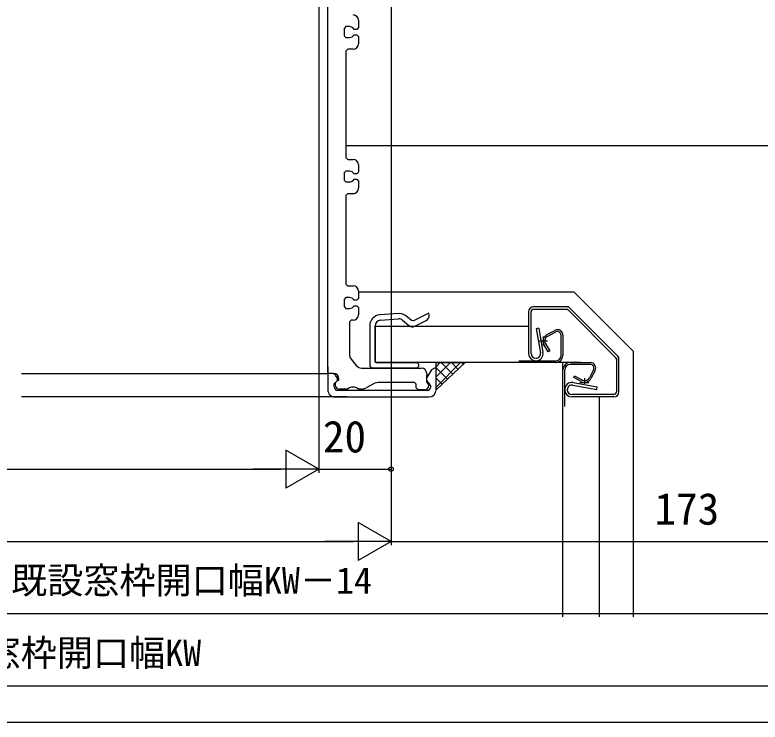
# Model space of a CAD drawing. Units: millimetres, scale not verified. Extents: x -525 to 525, y -783 to 778.
# Drawn here: x -8.1 to 198.2, y -782.8 to -587.1 of the extents above; entities that cross this region are included whole.
import ezdxf
from ezdxf.enums import TextEntityAlignment as Align

# ---------------------------------------------------------------- set-up
doc = ezdxf.new("R2010")
doc.units = ezdxf.units.MM
doc.header["$LTSCALE"] = 4
for name, color, linetype in [('0-2_YKK_11', 7, 'Continuous'), ('0-4_YKK_12', 2, 'Continuous'), ('0-6_YKK_D', 6, 'Continuous'), ('0-7_YKK_ZWAK', 7, 'Continuous'), ('0-8_YSS_K', 3, 'Continuous')]:
    doc.layers.add(name, color=color, linetype=linetype)
doc.styles.add('ＭＳ ゴシック', font='')
doc.styles.get('ＭＳ ゴシック').set_extended_font_data('MS Gothic')

msp = doc.modelspace()

# ---------------------------------------------------------------- linework, layer by layer
at = {"layer": '0-2_YKK_11'}
for p, q in [((98.047, -669.71), (92.88, -670.093)), ((92.991, -671.588), (98.123, -671.209)), ((99.198, -671.557), (100.936, -673.017)), ((102.564, -673.214), (105.766, -671.664)), ((90.102, -673.084), (90.102, -684.302)), ((91.602, -673.572), (91.602, -674.938)), ((84.964, -682.357), (86.401, -684.081)), ((87.937, -684.801), (104.4, -684.802)), ((103.202, -684.802), (90.602, -684.802)), ((102.484, -683.302), (91.602, -683.302)), ((93.902, -683.302), (103.202, -683.302)), ((103.602, -684.402), (103.202, -684.802)), ((81.154, -688.246), (80.8, -688.6)), ((81.183, -687.571), (81.21, -687.606)), ((84, -690.6), (81.705, -690.6)), ((87.774, -690.6), (87, -690.6)), ((105.2, -691.002), (93.5, -691.001)), ((83.8, -692.8), (80.5, -692.8))]:
    msp.add_line(p, q, dxfattribs=at)
for points in [[(78.501, -684.5), (78.5, -686.1), (78.51, -561.8), (83.01, -561.8), (83.01, -562.8), (83.509, -563.3), (84.509, -563.3)], [(87.008, -588.55), (87.007, -590.55), (86.507, -591.05), (85.806, -591.05)], [(84.507, -590.3), (83.507, -590.3), (83.007, -590.8), (83.007, -592.8), (83.507, -593.3), (84.507, -593.3)], [(85.806, -592.55), (86.507, -592.55), (87.007, -593.05), (87.007, -595.05)], [(85.507, -596.55), (84.007, -596.55), (83.507, -597.05), (83.505, -626.55), (84.005, -627.05), (85.505, -627.05)], [(87.005, -628.55), (87.005, -630.55), (86.504, -631.05), (85.804, -631.05)], [(84.505, -630.3), (83.505, -630.3), (83.004, -630.8), (83.004, -632.8), (83.504, -633.3), (84.504, -633.3)], [(85.803, -632.55), (86.504, -632.55), (87.004, -633.05), (87.004, -635.05)], [(85.504, -636.55), (84.004, -636.55), (83.504, -637.05), (83.502, -661.55), (84.002, -662.05), (85.502, -662.05)], [(87.002, -663.55), (87.002, -665.55), (86.502, -666.05), (85.801, -666.05)], [(84.502, -665.3), (83.502, -665.3), (83.002, -665.8), (83.002, -667.8), (83.502, -668.3), (84.502, -668.3)], [(85.801, -667.55), (86.502, -667.55), (87.002, -668.05), (87.002, -670.05)], [(102.195, -671.723), (101.65, -671.656), (99.984, -670.241)], [(106.591, -670.142), (106.458, -669.647), (102.195, -671.723)], [(85.501, -671.55), (85.001, -671.55), (84.501, -672.05), (84.501, -681.076)], [(90.102, -673.076), (90.102, -678.315), (90.102, -679.025), (90.102, -684.302), (90.602, -684.802), (96.602, -684.802)], [(91.602, -674.576), (91.602, -683.002), (91.602, -679.025), (91.602, -678.315), (91.602, -674.441), (91.602, -678.315), (91.602, -679.025), (91.602, -683.002), (91.602, -673.084)], [(91.602, -673.352), (91.602, -683.002), (91.902, -683.302), (103.202, -683.302), (103.602, -683.702), (103.602, -684.402)], [(99.895, -683.302), (91.902, -683.302), (103.202, -683.302), (91.902, -683.302)], [(108.5, -690.802), (108.5, -687.307), (108.5, -685.002), (108.3, -684.802), (108.065, -684.802), (107.209, -685.286), (107.199, -685.302), (105.944, -687.386)], [(80.1, -686.3), (79.5, -686.3), (78.7, -686.3), (78.5, -686.1)], [(79.515, -686.3), (78.7, -686.3), (78.5, -686.5), (78.5, -690.8)], [(80.3, -690), (80.3, -689.307), (80.447, -688.953), (80.8, -688.6), (81.154, -688.246), (81.21, -687.606), (80.743, -686.939), (80.633, -686.8)], [(105.9, -686.302), (105.9, -686.802), (105.8, -686.802), (105.8, -688.624), (105.956, -688.819), (106.5, -689.502), (106.5, -689.602)], [(81.444, -688.219), (81.6, -688.024), (81.6, -687.8)], [(102.498, -688.802), (92.484, -688.801), (91.569, -689.022), (89.146, -690.268)], [(105.3, -690.802), (103.5, -690.802), (103, -690.302), (103, -689.302), (102.5, -688.802)], [(106.093, -688.609), (106.707, -689.223), (107, -689.93), (107, -690.002)], [(106, -691.002), (93.5, -691.001), (81.3, -691)], [(80.5, -692.8), (93.5, -692.801), (106.5, -692.802)]]:
    msp.add_lwpolyline(points, dxfattribs=at)
for centre, radius, start, end in [((85.508, -588.55), 1.5, 359.99576, 89.99576), ((84.507, -591.8), 1.5, 29.99576, 89.99576), ((84.507, -591.8), 1.5, 269.99576, 329.99576), ((85.507, -595.05), 1.5, 269.99576, 359.99576), ((85.505, -628.55), 1.5, 359.99576, 89.99576), ((84.504, -631.8), 1.5, 29.99576, 89.99576), ((84.504, -631.8), 1.5, 269.99576, 329.99576), ((85.504, -635.05), 1.5, 269.99576, 359.99576), ((85.502, -663.55), 1.5, 359.99576, 89.99576), ((84.502, -666.8), 1.5, 29.99576, 89.99576), ((84.502, -666.8), 1.5, 269.99576, 329.99576), ((85.502, -670.05), 1.5, 269.99576, 359.99576), ((93.102, -673.084), 3, 94.23046, 180), ((98.269, -672.702), 3, 55.12415, 100.12415), ((98.269, -672.702), 3, 55.12415, 100.12415), ((105.102, -670.319), 1.5, 296.26253, 6.79348), ((93.102, -673.084), 1.5, 94.23046, 180), ((98.233, -672.705), 1.5, 49.95169, 94.23046), ((101.901, -671.869), 1.5, 229.95169, 296.2355), ((86.501, -681.076), 2, 179.99576, 219.80133), ((87.937, -682.801), 2, 219.80133, 269.99576), ((104.4, -686.302), 1.5, 359.99576, 89.99576), ((79.515, -687.8), 1.5, 41.80608, 89.99576), ((80.1, -687.8), 1.5, 359.99576, 89.99576), ((81.705, -689.395), 1.205, 102.52143, 269.99576), ((106.8, -687.902), 1, 147.32197, 224.99576), ((80.5, -690.8), 2, 179.99576, 269.99576), ((81.3, -690), 1, 179.99576, 269.99576), ((85.5, -692.6), 2.5, 53.12587, 126.86566), ((87.774, -687.6), 3, 269.99576, 297.21187), ((105.3, -689.602), 1.2, 269.99576, 359.99576), ((106, -690.002), 1, 269.99576, 359.99576), ((106.5, -690.802), 2, 269.99576, 359.99576)]:
    msp.add_arc(centre, radius, start, end, dxfattribs=at)
at = {"layer": '0-4_YKK_12'}
for p, q in [((-6.336, -686.3), (78.7, -686.3)), ((80.5, -692.8), (-6.336, -692.8))]:
    msp.add_line(p, q, dxfattribs=at)
at = {"layer": '0-6_YKK_D'}
for p, q in [((76.005, -575.697), (76.005, -713.8)), ((96.005, -582.802), (96.005, -713.8)), ((76.005, -693.8), (76.005, -713.8)), ((96.005, -693.8), (96.005, -733.8)), ((96.005, -693.8), (96.005, -733.8)), ((76.005, -712.8), (66.912, -707.55)), ((66.912, -707.55), (66.912, -718.05)), ((-179.495, -712.8), (65.505, -712.8)), ((76.005, -712.8), (57.818, -712.8)), ((76.005, -712.8), (66.912, -718.05)), ((76.005, -712.8), (96.005, -712.8)), ((96.005, -732.8), (86.912, -727.55)), ((86.912, -727.55), (86.912, -738.05)), ((-199.495, -732.8), (85.505, -732.8)), ((96.005, -732.8), (77.818, -732.8)), ((96.005, -732.8), (86.912, -738.05)), ((96.005, -732.8), (269.005, -732.8)), ((258.505, -752.8), (-209.495, -752.8)), ((-216.495, -772.8), (265.505, -772.8))]:
    msp.add_line(p, q, dxfattribs=at)
msp.add_circle((96.005, -712.8), 0.637, dxfattribs=at)
at = {"layer": '0-7_YKK_ZWAK'}
msp.add_lwpolyline([(-525, -782.8), (525, -782.8), (525, 747.2)], dxfattribs=at)
at = {"layer": '0-8_YSS_K'}
for p, q in [((276.005, -623.298), (83.505, -623.298)), ((135.502, -667.802), (144.522, -667.802)), ((135.502, -668.502), (144.522, -668.502)), ((144.522, -667.802), (145.102, -667.802)), ((145.512, -668.212), (145.102, -667.802)), ((158.692, -681.392), (145.512, -668.212)), ((134.102, -669.202), (134.102, -680.802)), ((134.102, -669.202), (134.102, -680.802)), ((134.802, -680.802), (134.802, -669.202)), ((145.017, -668.707), (158.197, -681.887)), ((91.602, -673.302), (91.602, -683.302)), ((136.898, -673.802), (136.209, -673.924)), ((136.209, -673.924), (137.382, -680.576)), ((136.898, -673.802), (138.071, -680.455)), ((139.181, -675.527), (141.411, -674.37)), ((138.102, -676.106), (138.102, -678.597)), ((139.411, -675.97), (141.641, -674.814)), ((143.102, -681.302), (143.102, -675.702)), ((143.602, -675.702), (143.602, -681.302)), ((136.708, -677.302), (139.335, -677.302)), ((139.525, -680.302), (138.359, -678.283)), ((138.803, -678.052), (139.958, -680.052)), ((139.958, -680.052), (139.525, -680.302)), ((163.102, -680.145), (163.102, -753.644)), ((131.415, -682.802), (141.602, -682.802)), ((158.402, -682.382), (158.402, -691.402)), ((159.102, -681.802), (158.692, -681.392)), ((159.102, -682.382), (159.102, -681.802)), ((159.102, -691.402), (159.102, -682.382)), ((148.602, -683.302), (91.602, -683.302)), ((108.495, -684.422), (109.616, -683.302)), ((108.495, -687.251), (112.444, -683.302)), ((108.495, -690.079), (115.273, -683.302)), ((111.622, -687.871), (108.495, -684.744)), ((113.082, -686.502), (109.881, -683.302)), ((114.542, -685.134), (112.71, -683.302)), ((116.001, -683.765), (115.538, -683.302)), ((143.602, -753.644), (143.602, -683.302)), ((145.602, -683.302), (151.202, -683.302)), ((151.202, -683.802), (145.602, -683.802)), ((144.102, -695.489), (144.102, -685.302)), ((152.089, -685.262), (150.933, -687.492)), ((152.533, -685.492), (151.377, -687.723)), ((110.162, -689.239), (108.495, -687.573)), ((146.449, -688.832), (153.102, -690.006)), ((148.306, -688.802), (150.798, -688.802)), ((149.602, -687.569), (149.602, -689.196)), ((108.702, -690.608), (108.495, -690.401)), ((157.702, -692.102), (146.102, -692.102)), ((157.702, -692.802), (146.102, -692.802)), ((153.602, -692.802), (153.602, -753.644))]:
    msp.add_line(p, q, dxfattribs=at)
for points in [[(163.102, -680.145), (146.759, -663.802), (87.002, -663.802)], [(144.522, -668.502), (144.812, -668.502), (145.017, -668.707)], [(134.102, -673.302), (91.602, -673.302), (91.602, -683.302)], [(158.197, -681.887), (158.402, -682.092), (158.402, -682.382)], [(148.62, -688.545), (146.602, -687.379), (146.852, -686.946), (148.852, -688.101)], [(146.327, -689.522), (152.98, -690.695), (153.102, -690.006)]]:
    msp.add_lwpolyline(points, dxfattribs=at)
msp.add_lwpolyline([(108.495, -690.802), (108.495, -683.302), (116.495, -683.302)], close=True, dxfattribs=at)
for centre, radius, start, end in [((135.502, -669.202), 1.4, 90, 180), ((135.502, -669.202), 0.7, 90, 180), ((144.522, -669.202), 1.4, 45, 90), ((144.522, -669.202), 0.7, 45, 90), ((142.102, -675.702), 1.5, 0, 117.4024), ((142.102, -675.702), 1, 0, 117.4024), ((140.102, -677.302), 2, 117.4024, 209.38901), ((140.102, -677.302), 1.5, 117.4024, 216.55557), ((136.102, -680.802), 2, 180, 270), ((136.102, -680.802), 1.3, 180, 270), ((136.102, -680.802), 2, 270, 10), ((136.102, -680.802), 1.3, 270, 10), ((141.602, -681.302), 1.5, 270, 0), ((141.602, -681.302), 2, 270, 0), ((157.702, -682.382), 0.7, 0, 45), ((157.702, -682.382), 1.4, 0, 45), ((145.602, -685.302), 2, 90, 180), ((145.602, -685.302), 1.5, 90, 180), ((151.202, -684.802), 1.5, 332.5976, 90), ((151.202, -684.802), 1, 332.5976, 90), ((146.102, -690.802), 2, 80, 180), ((149.602, -686.802), 2, 240.61099, 332.5976), ((149.602, -686.802), 1.5, 233.44443, 332.5976), ((146.102, -690.802), 2, 180, 270), ((146.102, -690.802), 1.3, 80, 180), ((146.102, -690.802), 1.3, 180, 270), ((157.702, -691.402), 1.4, 270, 0), ((157.702, -691.402), 0.7, 270, 0)]:
    msp.add_arc(centre, radius, start, end, dxfattribs=at)

# ---------------------------------------------------------------- texts
at = {"layer": '0-6_YKK_D', "style": 'ＭＳ ゴシック'}
for s, height, p in [('20', 8.798, (77.141, -710.8)), ('173', 8.798, (168.937, -730.8)), ('ジョイント枠出来寸法幅JW＝既設窓枠開口幅KW－14', 7.331, (-139.16, -749.436)), ('既設窓枠開口幅KW', 7.331, (-36.518, -769.493))]:
    msp.add_text(s, height=height, dxfattribs=at).set_placement(p, align=Align.BOTTOM_LEFT)

doc.saveas('drawing.dxf')
